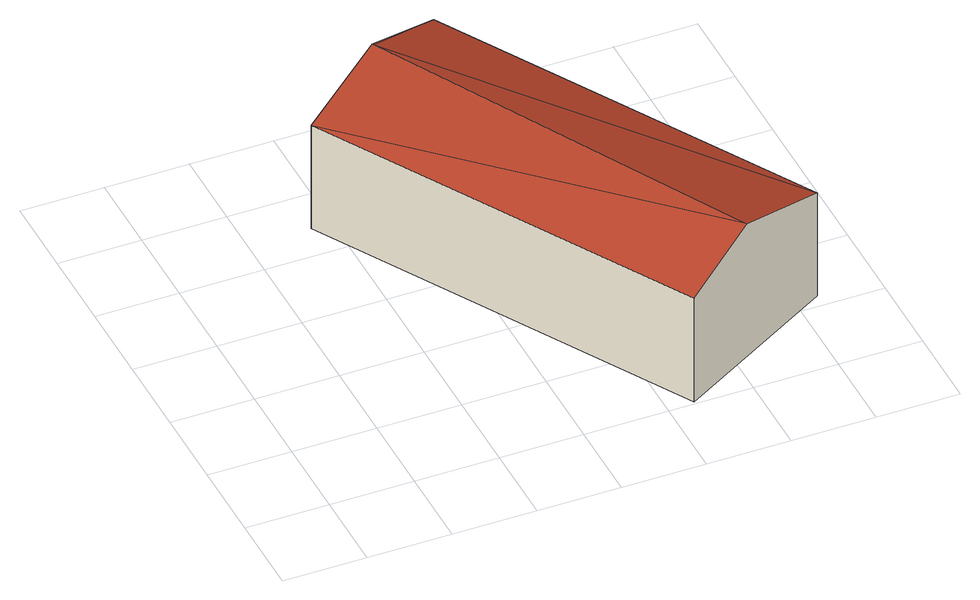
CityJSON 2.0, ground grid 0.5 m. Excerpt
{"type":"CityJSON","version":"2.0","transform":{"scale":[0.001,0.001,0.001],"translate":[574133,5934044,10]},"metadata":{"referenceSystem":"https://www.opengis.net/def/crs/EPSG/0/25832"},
"CityObjects":{
"building1":{"type":"Building","attributes":{"Grundfläche 2D":"2.884676","Grundhöhe NN":"10.555"},"geometry":[{"type":"Solid","lod":"3","boundaries":[[[[0,1,2]],[[0,3,4,1]],[[0,2,5]],[[3,0,5,6]],[[4,3,6,7]],[[2,1,8,9]],[[10,6,5,2,9,11]],[[7,6,10,12]],[[8,1,4,7,12]],[[11,9,8,12,10]]]],"semantics":{"surfaces":[{"type":"RoofSurface"},{"type":"WallSurface"},{"type":"GroundSurface"}],"values":[[0,0,0,0,0,1,1,1,1,2]]}}]}
},
"vertices":[
[1367,2491,1467],[3136,584,1267],[1851,2792,1267],[2572,277,1467],[2581,261,1467],[1360,2505,1467],[875,2223,1267],[2160,16,1267],[3136,584,555],[1851,2792,555],[875,2223,555],[1360,2505,555],[2160,16,555]
]}
